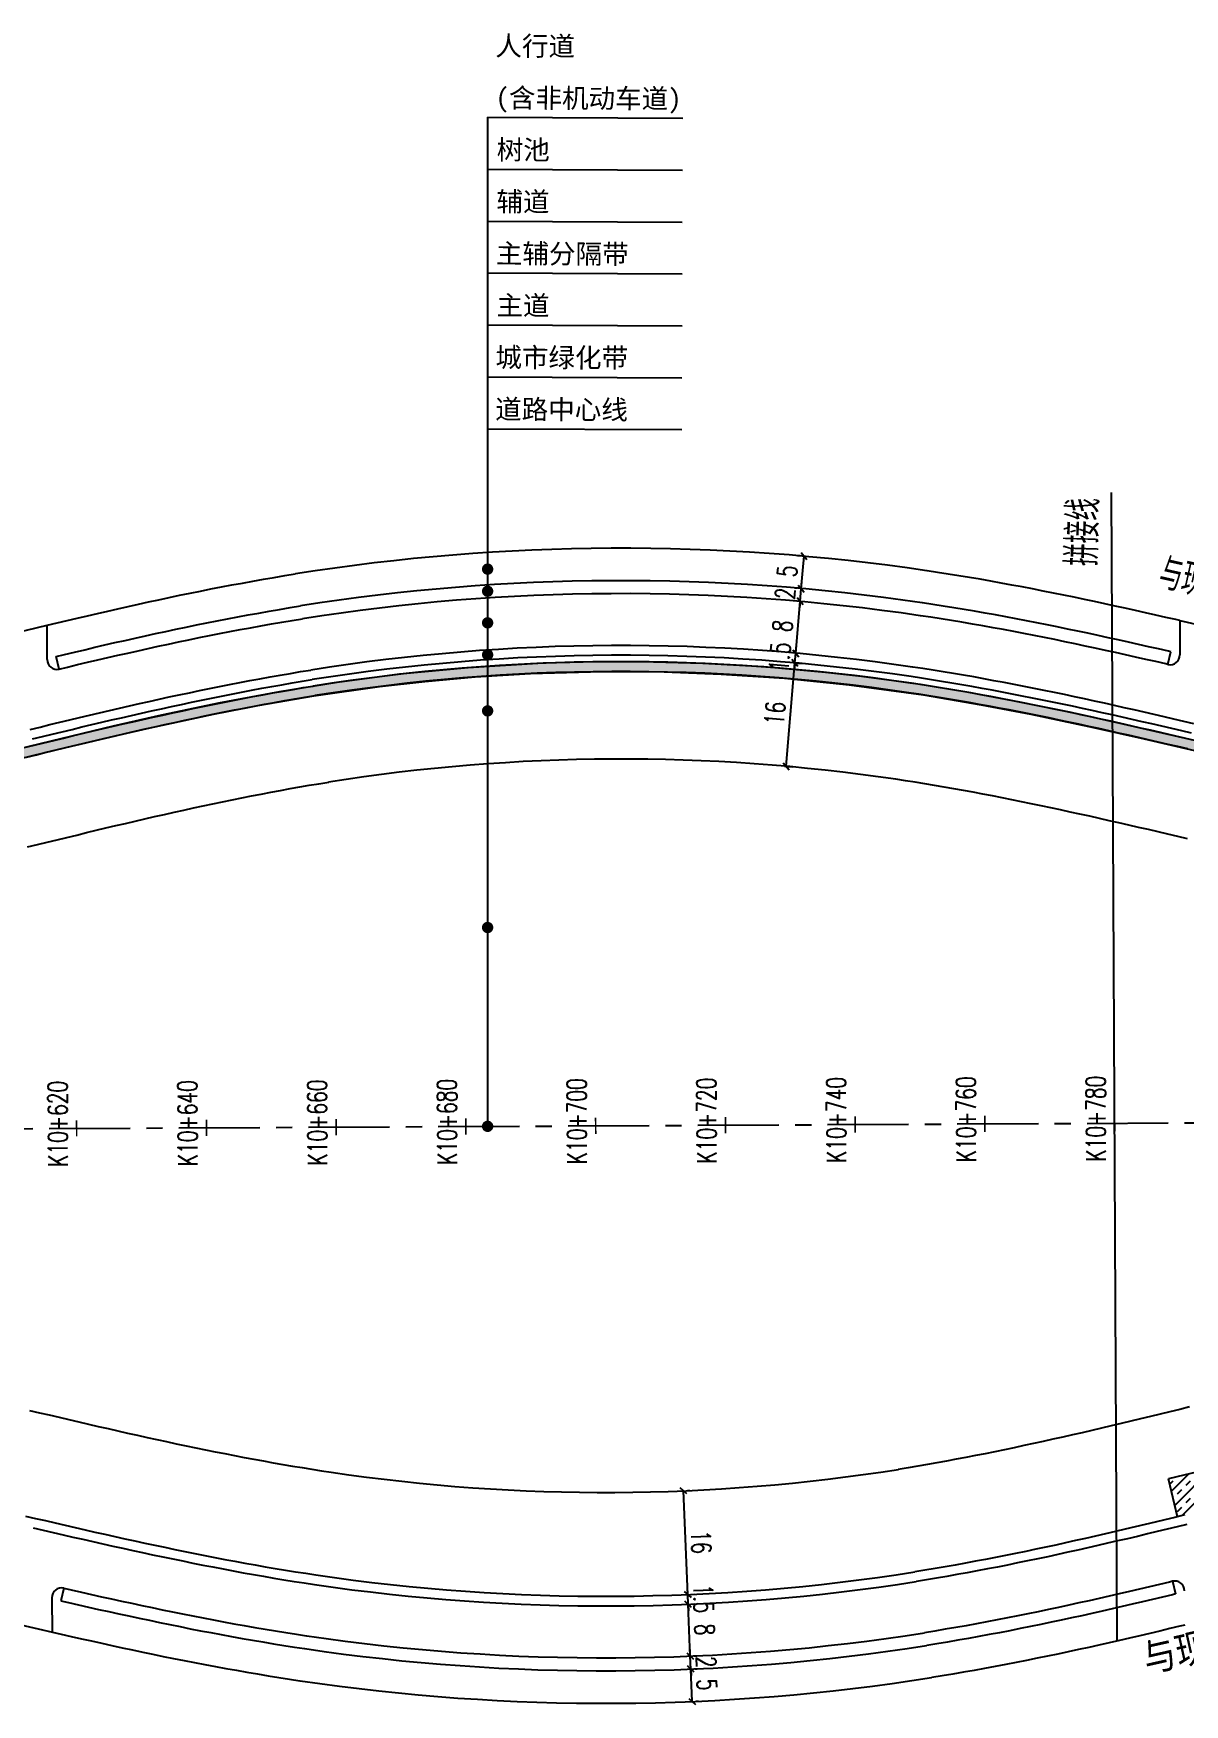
# Model space of a CAD drawing. Extents: x 113363 to 119694, y 18926 to 19620.
# Drawn here: x 114780.6 to 114958, y 19181 to 19438.6 of the extents above; entities that cross this region are included whole.
import ezdxf
from ezdxf.enums import TextEntityAlignment as Align

# ---------------------------------------------------------------- set-up
doc = ezdxf.new("R2010")
doc.units = 0
doc.linetypes.add('CENTER', pattern=[2, 1.25, -0.25, 0.25, -0.25])
doc.linetypes.add('CONTINOUS', pattern=[0])
for name, color, linetype in [('AXIS', 2, 'Continuous'), ('FW', 4, 'Continuous'), ('SGFW', 4, 'Continuous'), ('SZ-ZH-DIM', 7, 'Continuous'), ('人行道', 1, 'Continuous'), ('功能带', 2, 'Continuous'), ('拼接线', 7, 'Continuous'), ('树池绿化', 3, 'Continuous'), ('横断面宽度标注', 7, 'Continuous'), ('现状', 5, 'Continuous'), ('计量填充层2', 241, 'Continuous'), ('设计范围', 4, 'Continuous'), ('辅助填充', 3, 'Continuous')]:
    doc.layers.add(name, color=color, linetype=linetype)
doc.styles.add('H1', font='')
doc.styles.add('hysztext', font='txtd.shx', dxfattribs={"width": 0.7, "bigfont": 'hztxt.shx'})
doc.styles.add('HZTXT', font='ROMANS', dxfattribs={"width": 0.75, "bigfont": 'HZTXT'})
doc.styles.get("Standard").update_dxf_attribs({"font": 'txtd.shx', "width": 0.7, "bigfont": 'hztxt.shx'})
doc.styles.add('txtd', font='txtd.shx', dxfattribs={"width": 0.7, "bigfont": 'hztxt.shx'})
doc.styles.get('H1').set_extended_font_data('宋体')
doc.dimstyles.get("Standard").update_dxf_attribs({"dimtxt": 3, "dimasz": 1, "dimexe": 1, "dimexo": 0.625, "dimgap": 0.9, "dimtad": 1, "dimdsep": 46, "dimtxsty": 'txtd', "dimblk": 'OBLIQUE', "dimcen": 0.09, "dimclrd": 256, "dimadec": 0, "dimazin": 0, "dimtfac": 1, "dimtix": 1, "dimtmove": 2, "dimatfit": 3, "dimfxl": 1, "dimtolj": 1, "dimtzin": 0, "dimlwd": -1, "dimarcsym": 0})

# ---------------------------------------------------------------- blocks, each defined once
blk = doc.blocks.new('_Oblique')
at = {"color": 0, "linetype": 'ByBlock', "lineweight": -2}
blk.add_line((-0.5, -0.5), (0.5, 0.5), dxfattribs=at)
blk = doc.blocks.new('*U270')
at = {"layer": '横断面宽度标注', "linetype": 'CONTINOUS', "transparency": 16777216}
blk.add_line((114882.12, 19181.49), (114881.91, 19186.49), dxfattribs=at)
at = {"layer": '横断面宽度标注', "color": 0, "linetype": 'CONTINOUS', "lineweight": -2, "transparency": 16777216}
for p, q in [((114882.54, 19186.51), (114882.91, 19186.53)), ((114882.74, 19181.52), (114883.12, 19181.53))]:
    blk.add_line(p, q, dxfattribs=at)
at = {"layer": '横断面宽度标注', "linetype": 'CONTINOUS', "transparency": 16777216}
for p, rotation in [((114881.91, 19186.49), 92.3843967608969), ((114882.12, 19181.49), 272.3843967608969)]:
    blk.add_blockref('_Oblique', p, dxfattribs=dict(at, rotation=rotation))
at = {"layer": '横断面宽度标注', "color": 0, "linetype": 'CONTINOUS', "transparency": 16777216, "insert": (114884.41, 19184.09), "char_height": 3, "width": 0.000000001, "attachment_point": 5, "rotation": 272.3844, "style": 'txtd'}
blk.add_mtext('\\A1;5', dxfattribs=at)
blk = doc.blocks.new('*U281')
at = {"layer": '横断面宽度标注', "linetype": 'CONTINOUS', "transparency": 16777216}
for p, q in [((114881.83, 19188.49), (114881.79, 19189.48)), ((114881.91, 19186.49), (114881.83, 19188.49)), ((114881.91, 19186.49), (114881.95, 19185.49))]:
    blk.add_line(p, q, dxfattribs=at)
at = {"layer": '横断面宽度标注', "color": 0, "linetype": 'CONTINOUS', "lineweight": -2, "transparency": 16777216}
for p, q in [((114882.45, 19188.51), (114882.83, 19188.53)), ((114882.54, 19186.51), (114882.91, 19186.53))]:
    blk.add_line(p, q, dxfattribs=at)
at = {"layer": '横断面宽度标注', "linetype": 'CONTINOUS', "transparency": 16777216}
for p, rotation in [((114881.83, 19188.49), 272.3843967610687), ((114881.91, 19186.49), 92.3843967610687)]:
    blk.add_blockref('_Oblique', p, dxfattribs=dict(at, rotation=rotation))
at = {"layer": '横断面宽度标注', "color": 0, "linetype": 'CONTINOUS', "transparency": 16777216, "insert": (114884.27, 19187.59), "char_height": 3, "width": 0.000000001, "attachment_point": 5, "rotation": 272.3844, "style": 'txtd'}
blk.add_mtext('\\A1;2', dxfattribs=at)
blk = doc.blocks.new('*U292')
at = {"layer": '横断面宽度标注', "linetype": 'CONTINOUS', "transparency": 16777216}
blk.add_line((114881.83, 19188.49), (114881.5, 19196.48), dxfattribs=at)
at = {"layer": '横断面宽度标注', "color": 0, "linetype": 'CONTINOUS', "lineweight": -2, "transparency": 16777216}
for p, q in [((114882.12, 19196.5), (114882.49, 19196.52)), ((114882.45, 19188.51), (114882.83, 19188.53))]:
    blk.add_line(p, q, dxfattribs=at)
at = {"layer": '横断面宽度标注', "linetype": 'CONTINOUS', "transparency": 16777216}
for p, rotation in [((114881.5, 19196.48), 92.3843967610687), ((114881.83, 19188.49), 272.3843967610687)]:
    blk.add_blockref('_Oblique', p, dxfattribs=dict(at, rotation=rotation))
at = {"layer": '横断面宽度标注', "color": 0, "linetype": 'CONTINOUS', "transparency": 16777216, "insert": (114884.06, 19192.58), "char_height": 3, "width": 0.000000001, "attachment_point": 5, "rotation": 272.3844, "style": 'txtd'}
blk.add_mtext('\\A1;8', dxfattribs=at)
blk = doc.blocks.new('*U303')
at = {"layer": '横断面宽度标注', "linetype": 'CONTINOUS', "transparency": 16777216}
for p, q in [((114881.43, 19197.98), (114881.39, 19198.98)), ((114881.5, 19196.48), (114881.43, 19197.98)), ((114881.5, 19196.48), (114881.54, 19195.48))]:
    blk.add_line(p, q, dxfattribs=at)
at = {"layer": '横断面宽度标注', "color": 0, "linetype": 'CONTINOUS', "lineweight": -2, "transparency": 16777216}
for p, q in [((114882.06, 19198), (114882.43, 19198.02)), ((114882.12, 19196.5), (114882.49, 19196.52))]:
    blk.add_line(p, q, dxfattribs=at)
at = {"layer": '横断面宽度标注', "linetype": 'CONTINOUS', "transparency": 16777216}
for p, rotation in [((114881.43, 19197.98), 272.3843967610687), ((114881.5, 19196.48), 92.3843967610687)]:
    blk.add_blockref('_Oblique', p, dxfattribs=dict(at, rotation=rotation))
at = {"layer": '横断面宽度标注', "color": 0, "linetype": 'CONTINOUS', "transparency": 16777216, "insert": (114883.86, 19197.33), "char_height": 3, "width": 0.000000001, "attachment_point": 5, "rotation": 272.3844, "style": 'txtd'}
blk.add_mtext('\\A1;1.5', dxfattribs=at)
blk = doc.blocks.new('*U314')
at = {"layer": '横断面宽度标注', "linetype": 'CONTINOUS', "transparency": 16777216}
blk.add_line((114881.43, 19197.98), (114880.77, 19213.96), dxfattribs=at)
at = {"layer": '横断面宽度标注', "color": 0, "linetype": 'CONTINOUS', "lineweight": -2, "transparency": 16777216}
for p, q in [((114881.39, 19213.99), (114881.77, 19214)), ((114882.06, 19198), (114882.43, 19198.02))]:
    blk.add_line(p, q, dxfattribs=at)
at = {"layer": '横断面宽度标注', "linetype": 'CONTINOUS', "transparency": 16777216}
for p, rotation in [((114880.77, 19213.96), 92.3843967610687), ((114881.43, 19197.98), 272.3843967610687)]:
    blk.add_blockref('_Oblique', p, dxfattribs=dict(at, rotation=rotation))
at = {"layer": '横断面宽度标注', "color": 0, "linetype": 'CONTINOUS', "transparency": 16777216, "insert": (114883.5, 19206.07), "char_height": 3, "width": 0.000000001, "attachment_point": 5, "rotation": 272.3844, "style": 'txtd'}
blk.add_mtext('\\A1;16', dxfattribs=at)
blk = doc.blocks.new('*U325')
at = {"layer": '横断面宽度标注', "linetype": 'CONTINOUS', "transparency": 16777216}
blk.add_line((114896.6, 19325.64), (114897.96, 19341.58), dxfattribs=at)
at = {"layer": '横断面宽度标注', "color": 0, "linetype": 'CONTINOUS', "lineweight": -2, "transparency": 16777216}
for p, q in [((114897.72, 19341.6), (114898.96, 19341.5)), ((114896.35, 19325.66), (114897.6, 19325.55))]:
    blk.add_line(p, q, dxfattribs=at)
at = {"layer": '横断面宽度标注', "linetype": 'CONTINOUS', "transparency": 16777216}
for p, rotation in [((114897.96, 19341.58), 85.12283772943104), ((114896.6, 19325.64), 265.1228377294311)]:
    blk.add_blockref('_Oblique', p, dxfattribs=dict(at, rotation=rotation))
at = {"layer": '横断面宽度标注', "color": 0, "linetype": 'CONTINOUS', "transparency": 16777216, "insert": (114894.89, 19333.81), "char_height": 3, "width": 0.000000001, "attachment_point": 5, "rotation": 85.1228, "style": 'txtd'}
blk.add_mtext('\\A1;16', dxfattribs=at)
blk = doc.blocks.new('*U3')
at = {"layer": '横断面宽度标注', "color": 0, "linetype": 'CONTINOUS', "lineweight": -2, "transparency": 16777216}
for p, q in [((114897.47, 19343.13), (114897.09, 19343.16)), ((114897.72, 19341.6), (114898.96, 19341.5))]:
    blk.add_line(p, q, dxfattribs=at)
at = {"layer": '横断面宽度标注', "linetype": 'CONTINOUS', "transparency": 16777216}
for p, q in [((114897.96, 19341.58), (114898.09, 19343.07)), ((114898.09, 19343.07), (114898.17, 19344.07)), ((114897.96, 19341.58), (114897.87, 19340.58))]:
    blk.add_line(p, q, dxfattribs=at)
for p, rotation in [((114898.09, 19343.07), 265.1228377291162), ((114897.96, 19341.58), 85.12283772911618)]:
    blk.add_blockref('_Oblique', p, dxfattribs=dict(at, rotation=rotation))
at = {"layer": '横断面宽度标注', "color": 0, "linetype": 'CONTINOUS', "transparency": 16777216, "insert": (114895.63, 19342.53), "char_height": 3, "width": 0.000000001, "attachment_point": 5, "rotation": 85.1228, "style": 'txtd'}
blk.add_mtext('\\A1;1.5', dxfattribs=at)
blk = doc.blocks.new('*U14')
at = {"layer": '横断面宽度标注', "color": 0, "linetype": 'CONTINOUS', "lineweight": -2, "transparency": 16777216}
for p, q in [((114898.18, 19351.1), (114897.77, 19351.13)), ((114897.47, 19343.13), (114897.09, 19343.16))]:
    blk.add_line(p, q, dxfattribs=at)
at = {"layer": '横断面宽度标注', "linetype": 'CONTINOUS', "transparency": 16777216}
blk.add_line((114898.09, 19343.07), (114898.77, 19351.05), dxfattribs=at)
for p, rotation in [((114898.77, 19351.05), 85.1228377291162), ((114898.09, 19343.07), 265.1228377291162)]:
    blk.add_blockref('_Oblique', p, dxfattribs=dict(at, rotation=rotation))
at = {"layer": '横断面宽度标注', "color": 0, "linetype": 'CONTINOUS', "transparency": 16777216, "insert": (114896.04, 19347.26), "char_height": 3, "width": 0.000000001, "attachment_point": 5, "rotation": 85.1228, "style": 'txtd'}
blk.add_mtext('\\A1;8', dxfattribs=at)
blk = doc.blocks.new('*U25')
at = {"layer": '横断面宽度标注', "linetype": 'CONTINOUS', "transparency": 16777216}
for p, q in [((114898.94, 19353.04), (114899.02, 19354.03)), ((114898.77, 19351.05), (114898.68, 19350.05)), ((114898.77, 19351.05), (114898.94, 19353.04))]:
    blk.add_line(p, q, dxfattribs=at)
at = {"layer": '横断面宽度标注', "color": 0, "linetype": 'CONTINOUS', "lineweight": -2, "transparency": 16777216}
for p, q in [((114898.18, 19351.1), (114897.77, 19351.13)), ((114898.35, 19353.09), (114897.94, 19353.12))]:
    blk.add_line(p, q, dxfattribs=at)
at = {"layer": '横断面宽度标注', "linetype": 'CONTINOUS', "transparency": 16777216}
for p, rotation in [((114898.94, 19353.04), 265.1228377291162), ((114898.77, 19351.05), 85.12283772911618)]:
    blk.add_blockref('_Oblique', p, dxfattribs=dict(at, rotation=rotation))
at = {"layer": '横断面宽度标注', "color": 0, "linetype": 'CONTINOUS', "transparency": 16777216, "insert": (114896.46, 19352.25), "char_height": 3, "width": 0.000000001, "attachment_point": 5, "rotation": 85.1228, "style": 'txtd'}
blk.add_mtext('\\A1;2', dxfattribs=at)
blk = doc.blocks.new('*U36')
at = {"layer": '横断面宽度标注', "color": 0, "linetype": 'CONTINOUS', "lineweight": -2, "transparency": 16777216}
for p, q in [((114898.79, 19358.07), (114898.37, 19358.1)), ((114898.35, 19353.09), (114897.94, 19353.12))]:
    blk.add_line(p, q, dxfattribs=at)
at = {"layer": '横断面宽度标注', "linetype": 'CONTINOUS', "transparency": 16777216}
blk.add_line((114898.94, 19353.04), (114899.36, 19358.02), dxfattribs=at)
for p, rotation in [((114899.36, 19358.02), 85.1228377291162), ((114898.94, 19353.04), 265.1228377291162)]:
    blk.add_blockref('_Oblique', p, dxfattribs=dict(at, rotation=rotation))
at = {"layer": '横断面宽度标注', "color": 0, "linetype": 'CONTINOUS', "transparency": 16777216, "insert": (114896.76, 19355.73), "char_height": 3, "width": 0.000000001, "attachment_point": 5, "rotation": 85.1228, "style": 'txtd'}
blk.add_mtext('\\A1;5', dxfattribs=at)

msp = doc.modelspace()

# ---------------------------------------------------------------- hatches: boundary and pattern name
at = {"layer": '计量填充层2'}
h = msp.add_hatch(dxfattribs=at)
h.set_pattern_fill('TRANS', color=256, scale=0.3, angle=45, style=0)
h.paths.add_polyline_path([(114676.45, 19303.319), (114676.852, 19301.873), (114774.965, 19325.946), (114785.597, 19328.539), (114793.198, 19330.344), (114798.595, 19331.579), (114808.349, 19333.677), (114815.183, 19335.014), (114823.781, 19336.503), (114833.939, 19337.944), (114840.923, 19338.731), (114848.657, 19339.411), (114857.205, 19339.931), (114868.313, 19340.242), (114877.786, 19340.185), (114886.579, 19339.866), (114896.364, 19339.207), (114906.313, 19338.209), (114917.793, 19336.641), (114926.66, 19335.136), (114934.338, 19333.66), (114943.97, 19331.63), (114951.767, 19329.882), (114959.574, 19328.073), (114973.448, 19324.817), (114983.524, 19322.451), (114996.861, 19319.32), (115008.509, 19316.585), (115108.453, 19293.117), (115106.515, 19283.77), (115108.597, 19283.345), (115113.471, 19282.395), (115118.787, 19281.443), (115123.722, 19280.65), (115126.969, 19302.156), (115124.563, 19302.532), (115120.578, 19303.207), (115118.051, 19303.666), (115113.49, 19304.546), (115110.9, 19305.074), (115109.851, 19299.979), (115054.615, 19312.949), (115053.929, 19310.028), (115054.277, 19309.839), (115054.481, 19309.493), (115054.412, 19308.933), (115054.088, 19308.625), (115053.586, 19308.568), (115053.357, 19307.594), (115004.89, 19318.975), (114992.833, 19321.806), (114980.944, 19324.598), (114967.918, 19327.656), (114960.654, 19329.361), (114955.299, 19330.608), (114948.528, 19332.154), (114941.486, 19333.704), (114932.608, 19335.535), (114924.79, 19336.997), (114916.297, 19338.387), (114908.233, 19339.49), (114902.694, 19340.119), (114893.148, 19340.963), (114883.768, 19341.497), (114874.254, 19341.741), (114867.386, 19341.732), (114859.133, 19341.515), (114847.587, 19340.834), (114837.035, 19339.823), (114827.419, 19338.576), (114818.499, 19337.138), (114809.104, 19335.361), (114800.31, 19333.499), (114792.871, 19331.808), (114781.615, 19329.118), (114773.342, 19327.092), (114765.561, 19325.183), (114756.098, 19322.861), (114748.337, 19320.957), (114740.65, 19319.071), (114732.761, 19317.135), (114726.947, 19315.709), (114719.515, 19313.885), (114708.533, 19311.191)])
h = msp.add_hatch(dxfattribs=at)
h.set_pattern_fill('TRANS', color=256, scale=0.3, angle=45, style=0)
h.paths.add_polyline_path([(114964.201, 19217.924), (114962.684, 19217.551), (114961.166, 19217.179), (114959.649, 19216.808), (114958.131, 19216.437), (114956.614, 19216.067), (114955.525, 19215.803), (114956.94, 19209.972), (114958.034, 19210.238), (114959.555, 19210.608), (114961.075, 19210.98), (114962.595, 19211.352), (114964.113, 19211.724), (114965.631, 19212.096), (115006.473, 19222.117), (115005.058, 19227.948)])

# ---------------------------------------------------------------- linework, layer by layer
at = {"layer": 'AXIS', "color": 211, "linetype": 'CENTER', "ltscale": 10}
msp.add_line((113543.008, 19263.619), (119536.495, 19293.532), dxfattribs=at)
at = {"layer": 'FW', "linetype": 'CONTINOUS'}
msp.add_line((114947.644, 19190.822), (114946.761, 19367.842), dxfattribs=at)
at = {"layer": 'SZ-ZH-DIM'}
for points in [[(114787.242, 19271.079, 0.25, 0.25, 0), (114787.254, 19268.579, 0.25, 0.25, 0)], [(114807.242, 19271.179, 0.25, 0.25, 0), (114807.254, 19268.679, 0.25, 0.25, 0)], [(114827.241, 19271.279, 0.25, 0.25, 0), (114827.254, 19268.779, 0.25, 0.25, 0)], [(114847.241, 19271.378, 0.25, 0.25, 0), (114847.254, 19268.878, 0.25, 0.25, 0)], [(114867.241, 19271.478, 0.25, 0.25, 0), (114867.253, 19268.978, 0.25, 0.25, 0)], [(114887.241, 19271.578, 0.25, 0.25, 0), (114887.253, 19269.078, 0.25, 0.25, 0)], [(114907.24, 19271.678, 0.25, 0.25, 0), (114907.253, 19269.178, 0.25, 0.25, 0)], [(114927.24, 19271.778, 0.25, 0.25, 0), (114927.253, 19269.278, 0.25, 0.25, 0)], [(114947.24, 19271.878, 0.25, 0.25, 0), (114947.252, 19269.378, 0.25, 0.25, 0)]]:
    msp.add_lwpolyline(points, format="xyseb", dxfattribs=at)
at = {"layer": '人行道', "ltscale": 10}
for p, q in [((114750.57, 19339.524), (114782.7, 19347.407)), ((114957.3, 19348.126), (114980.918, 19342.58))]:
    msp.add_line(p, q, dxfattribs=at)
for points in [[(114782.7, 19347.384), (114784.235, 19347.752), (114785.787, 19348.12), (114787.342, 19348.487), (114788.901, 19348.852), (114790.464, 19349.214), (114792.032, 19349.574), (114793.603, 19349.931), (114795.179, 19350.285), (114796.758, 19350.636), (114798.342, 19350.983), (114799.931, 19351.326), (114801.524, 19351.665), (114803.121, 19352), (114804.722, 19352.329), (114806.328, 19352.654), (114807.939, 19352.973), (114809.554, 19353.286), (114811.173, 19353.594), (114812.798, 19353.895), (114814.427, 19354.19), (114816.06, 19354.478), (114817.698, 19354.759), (114819.341, 19355.032), (114820.936, 19355.289)], [(114957.3, 19348.106), (114956.678, 19348.249), (114955.127, 19348.604), (114953.572, 19348.957), (114952.013, 19349.308), (114950.45, 19349.657), (114948.883, 19350.004), (114947.313, 19350.349), (114945.738, 19350.69), (114944.159, 19351.028), (114942.576, 19351.363), (114940.988, 19351.694), (114939.396, 19352.022), (114937.8, 19352.345), (114936.2, 19352.663), (114934.595, 19352.977), (114932.986, 19353.285), (114931.372, 19353.588), (114929.754, 19353.886), (114928.132, 19354.177), (114926.504, 19354.462), (114924.873, 19354.741), (114923.236, 19355.013), (114921.595, 19355.277), (114919.95, 19355.534), (114918.353, 19355.775)], [(114775.054, 19194.111), (114784.873, 19191.866), (114786.428, 19191.513), (114787.987, 19191.162), (114789.55, 19190.813), (114791.117, 19190.466), (114792.687, 19190.121), (114794.262, 19189.78), (114795.841, 19189.442), (114797.424, 19189.107), (114799.012, 19188.776), (114800.604, 19188.448), (114802.2, 19188.125), (114803.8, 19187.807), (114805.405, 19187.493), (114807.014, 19187.185), (114808.628, 19186.882), (114810.246, 19186.584), (114811.868, 19186.293), (114813.496, 19186.008), (114815.127, 19185.729), (114816.764, 19185.457), (114818.405, 19185.193), (114820.05, 19184.936), (114821.647, 19184.695)], [(114958.072, 19193.271), (114957.312, 19193.089), (114955.765, 19192.718), (114954.213, 19192.35), (114952.658, 19191.983), (114951.099, 19191.618), (114949.536, 19191.256), (114947.968, 19190.896), (114946.397, 19190.539), (114944.821, 19190.185), (114943.242, 19189.834), (114941.658, 19189.487), (114940.069, 19189.144), (114938.476, 19188.805), (114936.879, 19188.47), (114935.278, 19188.141), (114933.672, 19187.816), (114932.061, 19187.497), (114930.446, 19187.184), (114928.827, 19186.876), (114927.202, 19186.575), (114925.573, 19186.28), (114923.94, 19185.992), (114922.302, 19185.711), (114920.659, 19185.438), (114919.064, 19185.181)]]:
    msp.add_lwpolyline(points, dxfattribs=at)
for centre, start, end in [((114871.225, 19038.506), 81.56046, 99.01091), ((114868.775, 19501.964), 261.56046, 279.01091)]:
    msp.add_arc(centre, 320.75, start, end, dxfattribs=at)
at = {"layer": '功能带', "linetype": 'CONTINOUS'}
for p, q in [((114850.594, 19425.681), (114850.594, 19270.145)), ((114850.594, 19425.681), (114880.664, 19425.531)), ((114850.594, 19417.681), (114880.624, 19417.532)), ((114850.634, 19409.681), (114880.584, 19409.532)), ((114850.634, 19401.681), (114880.584, 19401.532)), ((114850.634, 19393.681), (114880.584, 19393.531)), ((114850.594, 19385.681), (114880.544, 19385.532)), ((114850.554, 19377.681), (114880.504, 19377.532))]:
    msp.add_line(p, q, dxfattribs=at)
for points in [[(114850.224, 19356.1, 1, 1, 1), (114850.964, 19355.978, 1, 1, 1)], [(114850.224, 19352.686, 1, 1, 1), (114850.964, 19352.564, 1, 1, 1)], [(114850.224, 19347.814, 1, 1, 1), (114850.964, 19347.692, 1, 1, 1)], [(114850.224, 19342.89, 1, 1, 1), (114850.964, 19342.768, 1, 1, 1)], [(114850.224, 19334.24, 1, 1, 1), (114850.964, 19334.118, 1, 1, 1)], [(114850.224, 19300.85, 1, 1, 1), (114850.964, 19300.728, 1, 1, 1)], [(114850.224, 19270.206, 1, 1, 1), (114850.964, 19270.084, 1, 1, 1)]]:
    msp.add_lwpolyline(points, format="xyseb", close=True, dxfattribs=at)
at = {"layer": '拼接线'}
msp.add_line((114947.644, 19190.822), (114946.761, 19367.842), dxfattribs=at)
at = {"layer": '树池绿化'}
for p, q in [((114955.464, 19341.346), (114955.912, 19343.295)), ((114955.464, 19341.346), (114955.912, 19343.295)), ((114784.549, 19340.629), (114784.084, 19342.574)), ((114784.549, 19340.629), (114784.084, 19342.574)), ((114785.255, 19198.96), (114784.81, 19197.01)), ((114785.255, 19198.96), (114784.81, 19197.01)), ((114956.168, 19200.013), (114956.636, 19198.068)), ((114956.168, 19200.013), (114956.636, 19198.068))]:
    msp.add_line(p, q, dxfattribs=at)
for points in [[(114955.912, 19343.295), (114955.561, 19343.375), (114954.016, 19343.729), (114952.469, 19344.08), (114950.918, 19344.429), (114949.364, 19344.777), (114947.808, 19345.121), (114946.248, 19345.463), (114944.684, 19345.802), (114943.118, 19346.138), (114941.547, 19346.47), (114939.974, 19346.798), (114938.397, 19347.123), (114936.817, 19347.442), (114935.233, 19347.758), (114933.645, 19348.068), (114932.054, 19348.373), (114930.459, 19348.673), (114928.86, 19348.966), (114927.258, 19349.254), (114925.652, 19349.536), (114924.043, 19349.81), (114922.429, 19350.078), (114920.812, 19350.339), (114919.191, 19350.592), (114917.607, 19350.831)], [(114955.912, 19343.295), (114955.561, 19343.375), (114954.016, 19343.729), (114952.469, 19344.08), (114950.918, 19344.429), (114949.364, 19344.777), (114947.808, 19345.121), (114946.248, 19345.463), (114944.684, 19345.802), (114943.118, 19346.138), (114941.547, 19346.47), (114939.974, 19346.798), (114938.397, 19347.123), (114936.817, 19347.442), (114935.233, 19347.758), (114933.645, 19348.068), (114932.054, 19348.373), (114930.459, 19348.673), (114928.86, 19348.966), (114927.258, 19349.254), (114925.652, 19349.536), (114924.043, 19349.81), (114922.429, 19350.078), (114920.812, 19350.339), (114919.191, 19350.592), (114917.607, 19350.831)], [(114784.084, 19342.574), (114785.395, 19342.888), (114786.938, 19343.255), (114788.485, 19343.619), (114790.036, 19343.982), (114791.589, 19344.342), (114793.145, 19344.7), (114794.705, 19345.054), (114796.269, 19345.406), (114797.835, 19345.753), (114799.405, 19346.097), (114800.979, 19346.437), (114802.556, 19346.773), (114804.137, 19347.104), (114805.721, 19347.43), (114807.309, 19347.751), (114808.901, 19348.066), (114810.497, 19348.376), (114812.096, 19348.68), (114813.699, 19348.977), (114815.306, 19349.268), (114816.917, 19349.552), (114818.531, 19349.829), (114820.15, 19350.098), (114821.731, 19350.353)], [(114784.084, 19342.574), (114785.395, 19342.888), (114786.938, 19343.255), (114788.485, 19343.619), (114790.036, 19343.982), (114791.589, 19344.342), (114793.145, 19344.7), (114794.705, 19345.054), (114796.269, 19345.406), (114797.835, 19345.753), (114799.405, 19346.097), (114800.979, 19346.437), (114802.556, 19346.773), (114804.137, 19347.104), (114805.721, 19347.43), (114807.309, 19347.751), (114808.901, 19348.066), (114810.497, 19348.376), (114812.096, 19348.68), (114813.699, 19348.977), (114815.306, 19349.268), (114816.917, 19349.552), (114818.531, 19349.829), (114820.15, 19350.098), (114821.731, 19350.353)], [(114784.81, 19197.01), (114785.984, 19196.741), (114787.531, 19196.39), (114789.082, 19196.041), (114790.636, 19195.693), (114792.192, 19195.349), (114793.752, 19195.007), (114795.316, 19194.668), (114796.882, 19194.332), (114798.453, 19194), (114800.026, 19193.672), (114801.603, 19193.347), (114803.183, 19193.028), (114804.767, 19192.712), (114806.355, 19192.402), (114807.946, 19192.097), (114809.541, 19191.797), (114811.14, 19191.504), (114812.742, 19191.216), (114814.348, 19190.934), (114815.957, 19190.66), (114817.571, 19190.392), (114819.188, 19190.131), (114820.809, 19189.878), (114822.393, 19189.639)], [(114784.81, 19197.01), (114785.984, 19196.741), (114787.531, 19196.39), (114789.082, 19196.041), (114790.636, 19195.693), (114792.192, 19195.349), (114793.752, 19195.007), (114795.316, 19194.668), (114796.882, 19194.332), (114798.453, 19194), (114800.026, 19193.672), (114801.603, 19193.347), (114803.183, 19193.028), (114804.767, 19192.712), (114806.355, 19192.402), (114807.946, 19192.097), (114809.541, 19191.797), (114811.14, 19191.504), (114812.742, 19191.216), (114814.348, 19190.934), (114815.957, 19190.66), (114817.571, 19190.392), (114819.188, 19190.131), (114820.809, 19189.878), (114822.393, 19189.639)], [(114956.636, 19198.068), (114956.146, 19197.951), (114954.605, 19197.582), (114953.062, 19197.215), (114951.515, 19196.851), (114949.964, 19196.488), (114948.411, 19196.128), (114946.855, 19195.77), (114945.295, 19195.416), (114943.731, 19195.064), (114942.165, 19194.717), (114940.595, 19194.373), (114939.021, 19194.033), (114937.444, 19193.697), (114935.863, 19193.366), (114934.279, 19193.04), (114932.691, 19192.719), (114931.099, 19192.404), (114929.503, 19192.094), (114927.904, 19191.79), (114926.301, 19191.493), (114924.694, 19191.202), (114923.083, 19190.918), (114921.469, 19190.641), (114919.85, 19190.372), (114918.269, 19190.117)], [(114956.636, 19198.068), (114956.146, 19197.951), (114954.605, 19197.582), (114953.062, 19197.215), (114951.515, 19196.851), (114949.964, 19196.488), (114948.411, 19196.128), (114946.855, 19195.77), (114945.295, 19195.416), (114943.731, 19195.064), (114942.165, 19194.717), (114940.595, 19194.373), (114939.021, 19194.033), (114937.444, 19193.697), (114935.863, 19193.366), (114934.279, 19193.04), (114932.691, 19192.719), (114931.099, 19192.404), (114929.503, 19192.094), (114927.904, 19191.79), (114926.301, 19191.493), (114924.694, 19191.202), (114923.083, 19190.918), (114921.469, 19190.641), (114919.85, 19190.372), (114918.269, 19190.117)]]:
    msp.add_lwpolyline(points, dxfattribs=at)
for centre, start, end in [((114871.225, 19038.506), 81.56046, 99.01091), ((114871.225, 19038.506), 81.56046, 99.01091), ((114868.775, 19501.964), 261.56046, 279.01091), ((114868.775, 19501.964), 261.56046, 279.01091)]:
    msp.add_arc(centre, 315.75, start, end, dxfattribs=at)
at = {"layer": '现状'}
for p, q in [((114782.7, 19342.088), (114782.7, 19347.407)), ((114957.3, 19348.126), (114957.3, 19342.807)), ((114783.421, 19197.482), (114783.474, 19192.186))]:
    msp.add_line(p, q, dxfattribs=at)
for points in [[(114784.549, 19340.629), (114785.858, 19340.942), (114787.399, 19341.308), (114788.943, 19341.672), (114790.489, 19342.034), (114792.039, 19342.394), (114793.591, 19342.75), (114795.146, 19343.104), (114796.705, 19343.454), (114798.266, 19343.8), (114799.83, 19344.143), (114801.398, 19344.482), (114802.969, 19344.816), (114804.543, 19345.146), (114806.121, 19345.47), (114807.702, 19345.79), (114809.286, 19346.104), (114810.874, 19346.412), (114812.465, 19346.714), (114814.06, 19347.01), (114815.658, 19347.299), (114817.259, 19347.582), (114818.864, 19347.857), (114820.473, 19348.124), (114822.05, 19348.379)], [(114955.464, 19341.346), (114955.114, 19341.426), (114953.572, 19341.779), (114952.027, 19342.129), (114950.48, 19342.478), (114948.93, 19342.824), (114947.377, 19343.168), (114945.822, 19343.509), (114944.263, 19343.847), (114942.701, 19344.182), (114941.136, 19344.513), (114939.568, 19344.84), (114937.997, 19345.163), (114936.423, 19345.481), (114934.846, 19345.795), (114933.265, 19346.104), (114931.681, 19346.408), (114930.094, 19346.706), (114928.503, 19346.999), (114926.909, 19347.285), (114925.311, 19347.565), (114923.71, 19347.838), (114922.106, 19348.104), (114920.498, 19348.364), (114918.887, 19348.615), (114917.308, 19348.854)], [(114955.464, 19341.346), (114955.114, 19341.426), (114953.572, 19341.779), (114952.027, 19342.129), (114950.48, 19342.478), (114948.93, 19342.824), (114947.377, 19343.168), (114945.822, 19343.509), (114944.263, 19343.847), (114942.701, 19344.182), (114941.136, 19344.513), (114939.568, 19344.84), (114937.997, 19345.163), (114936.423, 19345.481), (114934.846, 19345.795), (114933.265, 19346.104), (114931.681, 19346.408), (114930.094, 19346.706), (114928.503, 19346.999), (114926.909, 19347.285), (114925.311, 19347.565), (114923.71, 19347.838), (114922.106, 19348.104), (114920.498, 19348.364), (114918.887, 19348.615), (114917.308, 19348.854)], [(114780.089, 19331.319), (114781.612, 19331.69), (114783.135, 19332.06), (114784.66, 19332.428), (114786.186, 19332.795), (114787.713, 19333.16), (114789.242, 19333.524), (114790.772, 19333.884), (114792.304, 19334.243), (114793.838, 19334.598), (114795.373, 19334.951), (114796.91, 19335.3), (114798.448, 19335.646), (114799.989, 19335.988), (114801.531, 19336.326), (114803.075, 19336.66), (114804.621, 19336.989), (114806.17, 19337.313), (114807.72, 19337.632), (114809.272, 19337.945), (114810.826, 19338.253), (114812.382, 19338.556), (114813.941, 19338.852), (114815.502, 19339.141), (114817.065, 19339.424), (114818.63, 19339.7), (114820.197, 19339.969), (114821.766, 19340.23), (114823.323, 19340.481)], [(114959.436, 19332.213), (114957.91, 19332.569), (114956.383, 19332.923), (114954.855, 19333.277), (114953.326, 19333.628), (114951.795, 19333.978), (114950.262, 19334.326), (114948.728, 19334.672), (114947.193, 19335.015), (114945.656, 19335.355), (114944.117, 19335.693), (114942.577, 19336.027), (114941.035, 19336.357), (114939.491, 19336.684), (114937.946, 19337.006), (114936.398, 19337.324), (114934.849, 19337.638), (114933.298, 19337.947), (114931.744, 19338.25), (114930.189, 19338.548), (114928.632, 19338.841), (114927.073, 19339.127), (114925.511, 19339.408), (114923.948, 19339.682), (114922.382, 19339.949), (114920.815, 19340.209), (114919.245, 19340.462), (114917.673, 19340.708), (114916.113, 19340.943)], [(114780.445, 19329.862), (114781.966, 19330.232), (114783.488, 19330.602), (114785.011, 19330.97), (114786.536, 19331.336), (114788.061, 19331.701), (114789.587, 19332.064), (114791.115, 19332.424), (114792.644, 19332.782), (114794.175, 19333.137), (114795.707, 19333.489), (114797.24, 19333.837), (114798.775, 19334.182), (114800.312, 19334.523), (114801.85, 19334.86), (114803.39, 19335.193), (114804.931, 19335.521), (114806.474, 19335.844), (114808.019, 19336.162), (114809.566, 19336.475), (114811.115, 19336.781), (114812.665, 19337.082), (114814.218, 19337.377), (114815.772, 19337.666), (114817.328, 19337.947), (114818.886, 19338.222), (114820.447, 19338.489), (114822.009, 19338.749), (114823.562, 19339)], [(114959.095, 19330.752), (114957.571, 19331.108), (114956.045, 19331.462), (114954.518, 19331.815), (114952.99, 19332.166), (114951.461, 19332.516), (114949.931, 19332.863), (114948.4, 19333.208), (114946.867, 19333.551), (114945.333, 19333.891), (114943.798, 19334.227), (114942.261, 19334.56), (114940.723, 19334.89), (114939.183, 19335.216), (114937.642, 19335.537), (114936.099, 19335.855), (114934.554, 19336.167), (114933.007, 19336.475), (114931.459, 19336.777), (114929.91, 19337.075), (114928.358, 19337.366), (114926.805, 19337.652), (114925.249, 19337.931), (114923.692, 19338.204), (114922.133, 19338.47), (114920.572, 19338.729), (114919.01, 19338.981), (114917.445, 19339.225), (114915.889, 19339.46)], [(114779.698, 19313.207), (114781.212, 19313.578), (114782.726, 19313.948), (114784.237, 19314.317), (114785.747, 19314.685), (114787.255, 19315.051), (114788.762, 19315.416), (114790.267, 19315.778), (114791.771, 19316.137), (114793.273, 19316.494), (114794.774, 19316.848), (114796.274, 19317.199), (114797.773, 19317.547), (114799.271, 19317.891), (114800.767, 19318.231), (114802.263, 19318.567), (114803.758, 19318.899), (114805.251, 19319.226), (114806.744, 19319.548), (114808.236, 19319.866), (114809.727, 19320.178), (114811.217, 19320.485), (114812.706, 19320.786), (114814.195, 19321.081), (114815.683, 19321.37), (114817.17, 19321.652), (114818.656, 19321.928), (114820.142, 19322.197), (114821.627, 19322.458), (114823.111, 19322.713), (114824.595, 19322.96), (114826.109, 19323.204)], [(114958.49, 19314.462), (114956.974, 19314.817), (114955.459, 19315.171), (114953.945, 19315.524), (114952.434, 19315.875), (114950.923, 19316.224), (114949.414, 19316.571), (114947.907, 19316.916), (114946.401, 19317.258), (114944.896, 19317.597), (114943.393, 19317.933), (114941.891, 19318.265), (114940.39, 19318.594), (114938.89, 19318.92), (114937.391, 19319.241), (114935.893, 19319.558), (114934.396, 19319.87), (114932.901, 19320.177), (114931.406, 19320.48), (114929.912, 19320.777), (114928.419, 19321.069), (114926.926, 19321.355), (114925.435, 19321.635), (114923.944, 19321.909), (114922.454, 19322.177), (114920.965, 19322.438), (114919.477, 19322.692), (114917.989, 19322.939), (114916.502, 19323.179), (114915.016, 19323.411), (114913.5, 19323.64)], [(114779.991, 19226.364), (114781.51, 19226.008), (114783.026, 19225.653), (114784.541, 19225.299), (114786.055, 19224.946), (114787.566, 19224.595), (114789.077, 19224.246), (114790.586, 19223.899), (114792.093, 19223.554), (114793.599, 19223.212), (114795.104, 19222.873), (114796.607, 19222.537), (114798.109, 19222.205), (114799.61, 19221.876), (114801.11, 19221.55), (114802.609, 19221.229), (114804.107, 19220.912), (114805.604, 19220.6), (114807.099, 19220.293), (114808.594, 19219.99), (114810.088, 19219.693), (114811.581, 19219.401), (114813.074, 19219.115), (114814.565, 19218.835), (114816.056, 19218.561), (114817.546, 19218.293), (114819.035, 19218.032), (114820.523, 19217.778), (114822.011, 19217.531), (114823.498, 19217.291), (114824.984, 19217.059), (114826.5, 19216.83)], [(114958.788, 19226.892), (114957.274, 19226.522), (114955.763, 19226.153), (114954.253, 19225.785), (114952.745, 19225.419), (114951.238, 19225.054), (114949.733, 19224.692), (114948.229, 19224.333), (114946.727, 19223.976), (114945.226, 19223.622), (114943.726, 19223.271), (114942.227, 19222.923), (114940.729, 19222.579), (114939.233, 19222.239), (114937.737, 19221.903), (114936.242, 19221.571), (114934.749, 19221.244), (114933.256, 19220.922), (114931.764, 19220.604), (114930.273, 19220.292), (114928.783, 19219.985), (114927.294, 19219.684), (114925.805, 19219.389), (114924.317, 19219.1), (114922.83, 19218.818), (114921.344, 19218.542), (114919.858, 19218.273), (114918.373, 19218.012), (114916.889, 19217.757), (114915.405, 19217.51), (114913.891, 19217.266)], [(114779.381, 19210.074), (114780.905, 19209.718), (114782.429, 19209.362), (114783.955, 19209.008), (114785.482, 19208.655), (114787.01, 19208.304), (114788.539, 19207.954), (114790.069, 19207.607), (114791.6, 19207.262), (114793.133, 19206.919), (114794.667, 19206.579), (114796.202, 19206.243), (114797.739, 19205.91), (114799.277, 19205.58), (114800.817, 19205.254), (114802.358, 19204.933), (114803.901, 19204.615), (114805.446, 19204.303), (114806.993, 19203.995), (114808.541, 19203.693), (114810.09, 19203.395), (114811.642, 19203.104), (114813.195, 19202.818), (114814.751, 19202.539), (114816.308, 19202.266), (114817.867, 19202), (114819.428, 19201.741), (114820.99, 19201.489), (114822.555, 19201.245), (114824.111, 19201.01)], [(114958.034, 19210.238), (114956.512, 19209.868), (114954.989, 19209.5), (114953.464, 19209.134), (114951.939, 19208.769), (114950.413, 19208.406), (114948.885, 19208.046), (114947.356, 19207.688), (114945.825, 19207.333), (114944.293, 19206.981), (114942.76, 19206.633), (114941.225, 19206.288), (114939.688, 19205.947), (114938.15, 19205.61), (114936.61, 19205.277), (114935.069, 19204.949), (114933.526, 19204.626), (114931.981, 19204.308), (114930.434, 19203.995), (114928.885, 19203.689), (114927.335, 19203.388), (114925.782, 19203.093), (114924.228, 19202.804), (114922.672, 19202.523), (114921.114, 19202.248), (114919.553, 19201.981), (114917.991, 19201.721), (114916.438, 19201.47)], [(114780.564, 19208.257), (114782.09, 19207.901), (114783.617, 19207.547), (114785.145, 19207.193), (114786.674, 19206.842), (114788.205, 19206.492), (114789.738, 19206.144), (114791.272, 19205.798), (114792.807, 19205.455), (114794.344, 19205.115), (114795.883, 19204.777), (114797.423, 19204.443), (114798.965, 19204.113), (114800.509, 19203.786), (114802.054, 19203.464), (114803.602, 19203.146), (114805.151, 19202.832), (114806.702, 19202.523), (114808.256, 19202.22), (114809.811, 19201.922), (114811.368, 19201.629), (114812.927, 19201.343), (114814.489, 19201.062), (114816.052, 19200.788), (114817.618, 19200.521), (114819.185, 19200.261), (114820.755, 19200.008), (114822.327, 19199.762), (114823.887, 19199.527)], [(114958.388, 19208.78), (114956.865, 19208.41), (114955.34, 19208.042), (114953.814, 19207.675), (114952.287, 19207.31), (114950.758, 19206.946), (114949.228, 19206.586), (114947.696, 19206.227), (114946.162, 19205.872), (114944.627, 19205.519), (114943.09, 19205.17), (114941.552, 19204.824), (114940.011, 19204.482), (114938.469, 19204.144), (114936.925, 19203.81), (114935.379, 19203.481), (114933.83, 19203.157), (114932.28, 19202.838), (114930.728, 19202.525), (114929.174, 19202.217), (114927.618, 19201.914), (114926.059, 19201.618), (114924.498, 19201.329), (114922.935, 19201.046), (114921.37, 19200.77), (114919.803, 19200.501), (114918.234, 19200.24), (114916.677, 19199.989)], [(114785.255, 19198.96), (114786.428, 19198.691), (114787.973, 19198.341), (114789.52, 19197.992), (114791.07, 19197.646), (114792.623, 19197.302), (114794.178, 19196.961), (114795.737, 19196.623), (114797.299, 19196.288), (114798.864, 19195.957), (114800.432, 19195.63), (114802.003, 19195.307), (114803.577, 19194.989), (114805.154, 19194.675), (114806.735, 19194.366), (114808.319, 19194.062), (114809.906, 19193.764), (114811.497, 19193.471), (114813.091, 19193.185), (114814.689, 19192.905), (114816.29, 19192.632), (114817.894, 19192.366), (114819.502, 19192.106), (114821.113, 19191.855), (114822.692, 19191.616)], [(114956.168, 19200.013), (114955.68, 19199.896), (114954.142, 19199.528), (114952.601, 19199.162), (114951.057, 19198.798), (114949.511, 19198.436), (114947.961, 19198.076), (114946.409, 19197.72), (114944.854, 19197.366), (114943.295, 19197.016), (114941.734, 19196.67), (114940.17, 19196.327), (114938.602, 19195.988), (114937.031, 19195.654), (114935.457, 19195.324), (114933.879, 19195), (114932.298, 19194.68), (114930.714, 19194.366), (114929.126, 19194.058), (114927.535, 19193.756), (114925.94, 19193.46), (114924.342, 19193.171), (114922.741, 19192.888), (114921.136, 19192.613), (114919.527, 19192.346), (114917.95, 19192.091)]]:
    msp.add_lwpolyline(points, dxfattribs=at)
for centre, radius, start, end in [((114871.225, 19038.506), 313.75, 81.56046, 99.01091), ((114871.225, 19038.506), 305.75, 81.56046, 99.01091), ((114784.2, 19342.088), 1.5, 180, 283.44828), ((114871.225, 19038.506), 304.25, 81.56046, 99.01091), ((114955.8, 19342.807), 1.5, 257.04848, 0), ((114871.225, 19038.506), 288.25, 81.56046, 99.01091), ((114868.775, 19501.964), 288.25, 261.56046, 279.01091), ((114868.775, 19501.964), 304.25, 261.56046, 279.01091), ((114784.921, 19197.497), 1.5, 77.12308, 180.57123), ((114868.775, 19501.964), 305.75, 261.56046, 279.01091), ((114956.519, 19198.555), 1.5, 0.57123, 103.52289), ((114868.775, 19501.964), 313.75, 261.56046, 279.01091)]:
    msp.add_arc(centre, radius, start, end, dxfattribs=at)
at = {"layer": '计量填充层2'}
msp.add_line((114956.94, 19209.972), (114955.525, 19215.803), dxfattribs=at)
for points in [[(114779.163, 19328.519), (114780.682, 19328.89), (114782.203, 19329.261), (114783.724, 19329.63), (114785.246, 19329.998), (114786.769, 19330.364), (114788.293, 19330.728), (114789.818, 19331.091), (114791.344, 19331.451), (114792.871, 19331.808), (114794.4, 19332.163), (114795.93, 19332.514), (114797.461, 19332.862), (114798.993, 19333.206), (114800.527, 19333.547), (114802.063, 19333.883), (114803.599, 19334.215), (114805.138, 19334.542), (114806.678, 19334.865), (114808.219, 19335.182), (114809.762, 19335.494), (114811.307, 19335.8), (114812.854, 19336.1), (114814.402, 19336.394), (114815.952, 19336.682), (114817.504, 19336.963), (114819.058, 19337.237), (114820.613, 19337.503), (114822.17, 19337.763), (114823.721, 19338.013)], [(114958.868, 19329.779), (114957.344, 19330.134), (114955.819, 19330.488), (114954.293, 19330.841), (114952.767, 19331.192), (114951.239, 19331.541), (114949.711, 19331.888), (114948.181, 19332.233), (114946.65, 19332.575), (114945.118, 19332.914), (114943.585, 19333.25), (114942.05, 19333.583), (114940.515, 19333.912), (114938.977, 19334.237), (114937.439, 19334.558), (114935.899, 19334.875), (114934.357, 19335.187), (114932.814, 19335.494), (114931.269, 19335.796), (114929.723, 19336.092), (114928.175, 19336.383), (114926.626, 19336.668), (114925.075, 19336.946), (114923.522, 19337.218), (114921.967, 19337.484), (114920.411, 19337.742), (114918.853, 19337.993), (114917.293, 19338.237), (114915.74, 19338.471)], [(114779.519, 19327.062), (114781.038, 19327.433), (114782.558, 19327.803), (114784.078, 19328.172), (114785.597, 19328.539), (114787.119, 19328.905), (114788.641, 19329.269), (114790.163, 19329.631), (114791.687, 19329.99), (114793.212, 19330.347), (114794.737, 19330.701), (114796.264, 19331.052), (114797.791, 19331.399), (114799.32, 19331.742), (114800.85, 19332.082), (114802.381, 19332.417), (114803.914, 19332.748), (114805.448, 19333.075), (114806.983, 19333.396), (114808.519, 19333.712), (114810.057, 19334.023), (114811.596, 19334.328), (114813.137, 19334.627), (114814.679, 19334.92), (114816.223, 19335.207), (114817.768, 19335.486), (114819.315, 19335.759), (114820.863, 19336.024), (114822.413, 19336.282), (114823.96, 19336.532)], [(114958.526, 19328.318), (114957.003, 19328.673), (114955.479, 19329.027), (114953.956, 19329.379), (114952.432, 19329.73), (114950.906, 19330.078), (114949.38, 19330.425), (114947.853, 19330.769), (114946.324, 19331.111), (114944.795, 19331.449), (114943.265, 19331.785), (114941.734, 19332.117), (114940.202, 19332.445), (114938.669, 19332.769), (114937.135, 19333.089), (114935.599, 19333.405), (114934.062, 19333.716), (114932.524, 19334.022), (114930.984, 19334.323), (114929.443, 19334.618), (114927.901, 19334.908), (114926.358, 19335.192), (114924.813, 19335.469), (114923.266, 19335.74), (114921.718, 19336.005), (114920.169, 19336.262), (114918.618, 19336.512), (114917.065, 19336.754), (114915.516, 19336.988)], [(114964.201, 19217.924), (114962.684, 19217.551), (114961.166, 19217.179), (114959.649, 19216.808), (114958.131, 19216.437), (114956.614, 19216.067), (114955.525, 19215.803)]]:
    msp.add_lwpolyline(points, dxfattribs=at)
for radius in [303.25, 301.75]:
    msp.add_arc((114871.225, 19038.506), radius, 81.56046, 99.01091, dxfattribs=at)
at = {"layer": '辅助填充', "linetype": 'CONTINOUS'}
for points in [[(114960.654, 19329.361), (114955.299, 19330.608), (114948.528, 19332.154), (114941.486, 19333.704), (114932.608, 19335.535), (114924.79, 19336.997), (114916.297, 19338.387), (114908.233, 19339.49), (114902.694, 19340.119), (114893.148, 19340.963), (114883.768, 19341.497), (114874.254, 19341.741), (114867.386, 19341.732), (114859.133, 19341.515), (114847.587, 19340.834), (114837.035, 19339.823), (114827.419, 19338.576), (114818.499, 19337.138), (114809.104, 19335.361), (114800.31, 19333.499), (114792.871, 19331.808), (114781.615, 19329.118), (114773.342, 19327.092)], [(114774.965, 19325.946), (114785.597, 19328.539), (114793.198, 19330.344), (114798.595, 19331.579), (114808.349, 19333.677), (114815.183, 19335.014), (114823.781, 19336.503), (114833.939, 19337.944), (114840.923, 19338.731), (114848.657, 19339.411), (114857.205, 19339.931), (114868.313, 19340.242), (114877.786, 19340.185), (114886.579, 19339.866), (114896.364, 19339.207), (114906.313, 19338.209), (114917.793, 19336.641), (114926.66, 19335.136), (114934.338, 19333.66), (114943.97, 19331.63), (114951.767, 19329.882), (114959.574, 19328.073)]]:
    msp.add_lwpolyline(points, dxfattribs=at)

# ---------------------------------------------------------------- texts
at = {"layer": 'SGFW', "linetype": 'Continuous', "style": 'HZTXT', "width": 0.7}
msp.add_text('拼接线', height=5, rotation=88.29054, dxfattribs=at).set_placement((114944.651, 19356.442, 145))
at = {"layer": 'SZ-ZH-DIM', "style": 'hysztext', "width": 0.7}
for s, p in [(' K10+620', (114786.748, 19269.826)), (' K10+640', (114806.748, 19269.926)), (' K10+660', (114826.748, 19270.026)), (' K10+680', (114846.747, 19270.126)), (' K10+700', (114866.747, 19270.226)), (' K10+720', (114886.747, 19270.326)), (' K10+740', (114906.747, 19270.425)), (' K10+760', (114926.746, 19270.525)), (' K10+780', (114946.746, 19270.625))]:
    msp.add_text(s, height=3, rotation=90.28596, dxfattribs=at).set_placement(p, align=Align.BOTTOM_CENTER)
at = {"layer": '功能带', "linetype": 'CONTINOUS', "style": 'H1'}
for s, p in [('人行道', (114851.785, 19435.194)), ('(含非机动车道)', (114851.825, 19427.194)), ('树池', (114851.985, 19419.193)), ('辅道', (114851.945, 19411.193)), ('主辅分隔带', (114851.865, 19403.194)), ('主道', (114851.945, 19395.193)), ('城市绿化带', (114851.785, 19387.194)), ('道路中心线', (114851.745, 19379.194))]:
    msp.add_text(s, height=3, rotation=359.71404, dxfattribs=at).set_placement(p)
at = {"layer": '拼接线', "style": 'HZTXT', "width": 0.7}
msp.add_text('拼接线', height=5, rotation=88.29054, dxfattribs=at).set_placement((114944.651, 19356.442, 145))
at = {"layer": '设计范围', "linetype": 'Continuous', "width": 0.7}
msp.add_attdef('与现状顺接', text='与现状顺接', height=5, rotation=347.31932, dxfattribs=at).set_placement((114953.394, 19351.687), align=Align.BOTTOM_LEFT)
at = {"layer": '设计范围', "linetype": 'Continuous'}
msp.add_attdef('与现状顺接', text='与现状顺接', height=5, rotation=12.62131, dxfattribs=at).set_placement((114952.613, 19183.92), align=Align.BOTTOM_LEFT)

# ---------------------------------------------------------------- dimensions: what is measured, and where the dimension line sits
at = {"layer": '横断面宽度标注', "linetype": 'CONTINOUS'}
for base, p1, p2, angle, picture, middle in [((114899.363, 19358.02), (114898.974, 19353.035), (114899.413, 19358.015), 265.12284, '*U36', (114896.759, 19355.733)), ((114898.938, 19353.038), (114898.798, 19351.042), (114898.974, 19353.035), 265.12284, '*U25', (114896.461, 19352.246)), ((114898.768, 19351.045), (114898.095, 19343.073), (114898.798, 19351.042), 265.12284, '*U14', (114896.036, 19347.264)), ((114898.087, 19343.074), (114897.092, 19341.655), (114898.095, 19343.073), 265.12284, '*U3', (114895.632, 19342.532)), ((114880.767, 19213.963), (114881.433, 19197.977), (114880.767, 19213.963), 272.3844, '*U314', (114883.498, 19206.07)), ((114881.433, 19197.977), (114881.495, 19196.478), (114881.433, 19197.977), 272.3844, '*U303', (114883.862, 19197.327)), ((114881.495, 19196.478), (114881.828, 19188.485), (114881.495, 19196.478), 272.3844, '*U292', (114884.06, 19192.582)), ((114881.828, 19188.485), (114881.911, 19186.487), (114881.828, 19188.485), 272.3844, '*U281', (114884.268, 19187.586))]:
    dim = msp.add_linear_dim(base=base, p1=p1, p2=p2, angle=angle, dimstyle='Standard', dxfattribs=at)
    dim.commit()
    dim.dimension.update_dxf_attribs({"geometry": picture, "text_midpoint": middle})
for p1, p2, distance, picture, middle in [((114895.732, 19325.713), (114897.092, 19341.655), -0.871, '*U325', (114894.889, 19333.814)), ((114882.119, 19181.491), (114881.911, 19186.487), 0, '*U270', (114884.413, 19184.089))]:
    dim = msp.add_aligned_dim(p1=p1, p2=p2, distance=distance, dimstyle='Standard', dxfattribs=at)
    dim.commit()
    dim.dimension.update_dxf_attribs({"geometry": picture, "text_midpoint": middle})

doc.saveas('drawing.dxf')
